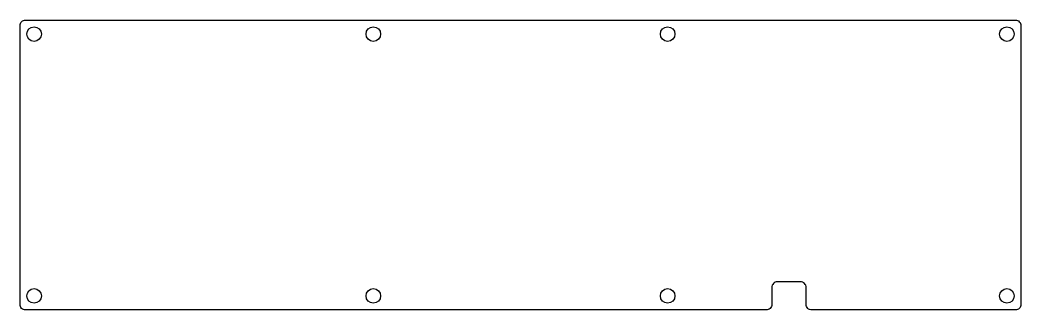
# Model space of a CAD drawing. Header units: millimetres. Extents: x -335 to 20, y 62 to 165.
import ezdxf

# ---------------------------------------------------------------- set-up
doc = ezdxf.new("R2010")
doc.units = ezdxf.units.MM
doc.layers.get('0').update_dxf_attribs({"linetype": 'CONTINUOUS'})

msp = doc.modelspace()

# ---------------------------------------------------------------- linework, layer by layer
msp.add_lwpolyline([(-68.58, 64.15, -0.414214), (-70.58, 62.15), (-333.49, 62.15, -0.414214), (-335.49, 64.15), (-335.49, 163.11, -0.414214), (-333.49, 165.11), (17.89, 165.11, -0.414214), (19.89, 163.11), (19.89, 64.15, -0.414214), (17.89, 62.15), (-54.38, 62.15, -0.414214), (-56.38, 64.15), (-56.38, 70.15, 0.414214), (-58.38, 72.15), (-66.58, 72.15, 0.414214), (-68.58, 70.15)], format="xyb", close=True)
for centre in [(-330.49, 160.11), (-210.05, 160.11), (-105.55, 160.11), (14.89, 160.11), (-330.49, 67.15), (-210.05, 67.15), (-105.55, 67.15), (14.89, 67.15)]:
    msp.add_circle(centre, 2.6)

doc.saveas('drawing.dxf')
